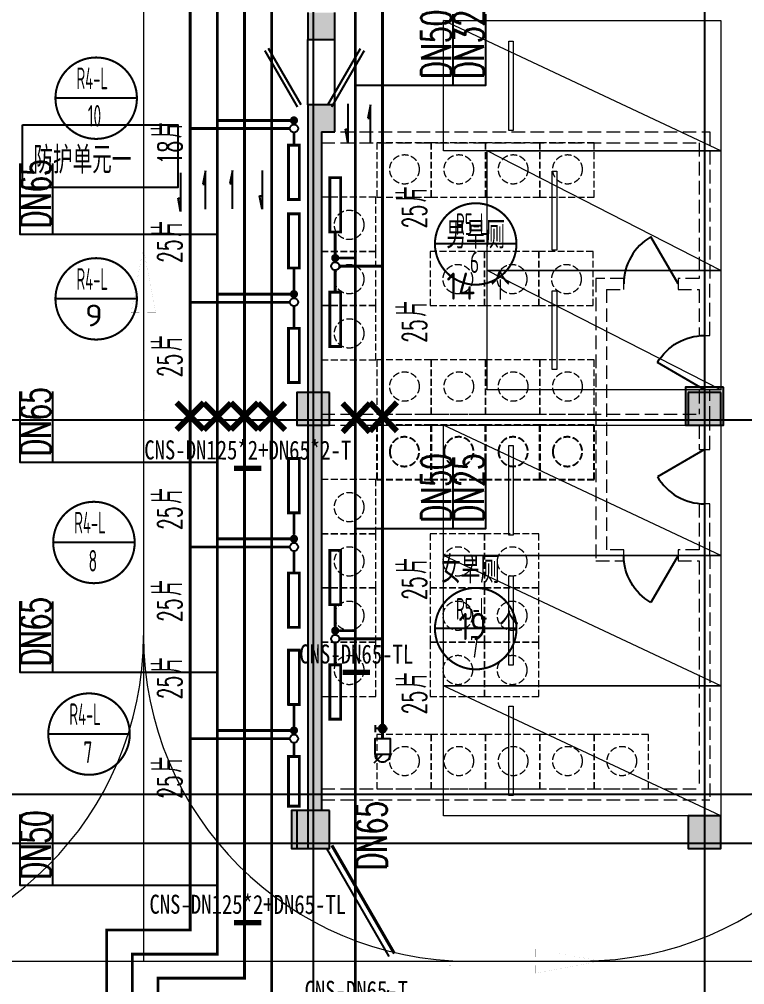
# Model space of a CAD drawing. Extents: x -888467 to -675969, y -675351 to -419232.
# Drawn here: x -792300 to -778950, y -635105 to -617322 of the extents above; entities that cross this region are included whole.
import ezdxf
from ezdxf.enums import TextEntityAlignment as Align

# ---------------------------------------------------------------- set-up
doc = ezdxf.new("R2010")
doc.units = 0
doc.header["$LTSCALE"] = 1000
doc.linetypes.add('DASH', pattern=[0.35, 0.25, -0.1])
doc.layers.get('0').update_dxf_attribs({"linetype": 'CONTINUOUS'})
for name, color, linetype in [('0-供暖管道管径标注', 4, 'CONTINUOUS'), ('1-风管标注', 4, 'CONTINUOUS'), ('2-房间名称', 7, 'CONTINUOUS'), ('3-建筑', 7, 'CONTINUOUS'), ('3-淡显', 8, 'CONTINUOUS'), ('DIM_IDEN', 3, 'CONTINUOUS'), ('DOTE', 252, 'CONTINUOUS'), ('J-战时', 6, 'CONTINUOUS'), ('PIPE-暖供水', 3, 'CONTINUOUS'), ('PIPE-暖回支管', 4, 'DASH'), ('PIPE-暖回水', 1, 'DASH'), ('TEXT-散热器', 7, 'CONTINUOUS'), ('TH-散热器', 4, 'CONTINUOUS'), ('VALVE-暖供水', 7, 'CONTINUOUS'), ('VPIPE-暖供水', 3, 'CONTINUOUS'), ('VPIPE-暖回水', 2, 'DASH'), ('VRV-配件', 1, 'CONTINUOUS'), ('抗震支吊架', 2, 'CONTINUOUS'), ('暖－管径标注', 2, 'CONTINUOUS'), ('结构柱子', 253, 'CONTINUOUS')]:
    doc.layers.add(name, color=color, linetype=linetype)
doc.layers.add('3-深度淡显', color=252, linetype='CONTINUOUS', lineweight=0)
doc.styles.add('_THVAC_DIM', font='simplex.shx', dxfattribs={"width": 0.8, "height": 3.5, "bigfont": 'gbcbig.shx'})
doc.styles.add('kzcad', font='', dxfattribs={"width": 0.8})
doc.styles.get("Standard").update_dxf_attribs({"font": 'GBENOR', "bigfont": 'GBCBIG'})
doc.styles.add('设备标注', font='simplex.shx', dxfattribs={"width": 0.7058823529411765, "bigfont": 'gbcbig.shx'})
doc.styles.get('kzcad').set_extended_font_data('SimSun')

# ---------------------------------------------------------------- blocks, each defined once
blk = doc.blocks.new('$VALVE$00000927')
h = blk.add_hatch(color=256)
edge = h.paths.add_edge_path()
edge.add_arc((0, 118.3568024529086), 48.35176755389257, 0, 360)
blk.add_lwpolyline([(91.99361626553218, 436.0630503451684, 0.9999999999999999), (-91.99361626553218, 436.0630503451684)], format="xyb")
for points in [[(0, 436.0630503451684), (106.7870583275799, 542.8501086726901)], [(92.00977652252186, 74.73444948944962), (92.00977652252186, 161.9791554163967)], [(48.35176755394787, 118.3568024529086), (92.00977652252186, 118.3568024529377)]]:
    blk.add_lwpolyline(points)
blk.add_lwpolyline([(-91.99361626547761, 436.0630503451684), (91.99361626559403, 436.0630503451684), (91.99361626559403, 241.8554641453957), (-91.99361626547761, 241.8554641453957)], close=True)
at = {"const_width": 40}
blk.add_lwpolyline([(0, 0), (0, 241.8554641453957)], dxfattribs=at)
blk.add_circle((0, 118.3568024529086), 48.35176755389257)
blk = doc.blocks.new('坡向')
at = {"layer": '1-风管标注'}
h = blk.add_hatch(color=256, dxfattribs=at)
h.dxf.hatch_style = 1
h.paths.add_polyline_path([(-283165.9492129674, -104624.4553798684), (-283165.9492129674, -104869.3922791616), (-283119.2745741517, -104869.3922791616)])
for p, q in [((-283165.9492129674, -105333.7510898603), (-283165.9492129674, -104624.4553798684)), ((-283165.9492129674, -104624.4553798684), (-283119.2745741517, -104869.3922791616)), ((-283119.2745741517, -104869.3922791616), (-283165.9492129674, -104869.3922791616))]:
    blk.add_line(p, q, dxfattribs=at)
blk = doc.blocks.new('$DorLib2D$00000228')
at = {"color": 0}
blk.add_line((0.4999999999999964, -7.105427357601002e-15), (4.973799150320701e-14, 0.8660254037843416), dxfattribs=at)
blk.add_arc((0.5000000000015206, -1.612932010175427e-12), 1.000000000002051, 120.0000000000284, 180, dxfattribs=at)
blk = doc.blocks.new('$DorLib2D$00000193')
at = {"color": 0}
blk.add_line((-0.4999999999943885, 0.09999999999833165), (0.3660254037900739, 0.5999999999983903), dxfattribs=at)
at = {"color": 0, "const_width": 0.03333333333333333}
blk.add_lwpolyline([(-0.53333333332764, 0.1577350269172744), (0.3326920704568348, 0.6577350269173916)], dxfattribs=at)
blk = doc.blocks.new('$DorLib2D$00000207')
at = {"color": 0}
for p, q in [((-0.5000000000014211, 0.03125000000030109), (-0.0669872981058921, 0.2812500000022036)), ((0.5000000000075513, 0.03125000000172751), (0.0669872981120232, 0.2812500000036309))]:
    blk.add_line(p, q, dxfattribs=at)
at = {"color": 0, "const_width": 0.0125}
for points in [[(-0.5125000000014195, 0.05290063509490839), (-0.07948729810591804, 0.3029006350968206)], [(0.5125000000075497, 0.0529006350963348), (0.07948729811205002, 0.3029006350982462)]]:
    blk.add_lwpolyline(points, dxfattribs=at)
blk = doc.blocks.new('ccce')
at = {"layer": 'J-战时', "color": 5, "linetype": 'DASH', "ltscale": 0.5}
blk.add_lwpolyline([(503445.453040516, 1033553.690701144), (504445.453040516, 1033553.690701144), (504445.453040516, 1032553.690701144), (503445.453040516, 1032553.690701144), (503445.453040516, 1033553.690701144)], dxfattribs=at)
blk.add_circle((503956.8884449191, 1033042.915052196), 270.9305013837293, dxfattribs=at)
blk = doc.blocks.new('A$C2B1B7B0A')
at = {"layer": '结构柱子'}
h = blk.add_hatch(color=253, dxfattribs=at)
h.dxf.hatch_style = 1
h.paths.add_polyline_path([(81499.99747396796, 25299.99808127992), (80899.99747396796, 25299.99808127992), (80899.99747396796, 24699.99808127992), (81499.99747396796, 24699.99808127992)])
h = blk.add_hatch(color=253, dxfattribs=at)
h.dxf.hatch_style = 1
h.paths.add_polyline_path([(88749.9974822849, 25400.00481676124), (88049.9974822849, 25400.00257160072), (88049.99747674027, 24699.99808127992), (88749.99747674027, 24700.00032644044)])
h = blk.add_hatch(color=253, dxfattribs=at)
h.dxf.hatch_style = 1
h.paths.add_polyline_path([(81499.99747396796, 17600.10269727977), (80799.99747951259, 17600.10269727977), (80799.99747951259, 16900.10269727977), (81499.99747396796, 16900.10269727977)])
h = blk.add_hatch(color=253, dxfattribs=at)
h.dxf.hatch_style = 1
h.paths.add_polyline_path([(88699.99747396796, 17500.10269727977), (88099.99747396796, 17500.10269727977), (88099.99747396796, 16900.10269727977), (88699.99747396796, 16900.10269727977)])
at = {"layer": '结构柱子', "color": 253}
for points in [[(81499.99747396796, 25299.99808127992), (80899.99747396796, 25299.99808127992), (80899.99747396796, 24699.99808127992), (81499.99747396796, 24699.99808127992)], [(88749.9974822849, 25400.00481676124), (88049.9974822849, 25400.00257160072), (88049.99747674027, 24699.99808127992), (88749.99747674027, 24700.00032644044)], [(81499.99747396796, 17600.10269727977), (80799.99747951259, 17600.10269727977), (80799.99747951259, 16900.10269727977), (81499.99747396796, 16900.10269727977)], [(88699.99747396796, 17500.10269727977), (88099.99747396796, 17500.10269727977), (88099.99747396796, 16900.10269727977), (88699.99747396796, 16900.10269727977)]]:
    blk.add_lwpolyline(points, close=True, dxfattribs=at)

msp = doc.modelspace()

# ---------------------------------------------------------------- hatches: boundary and pattern name
at = {"layer": '3-淡显'}
for points in [[(-786990.3899538713, -617196.5801615142), (-786990.3899538582, -617696.5771245041), (-786490.3899538959, -617696.5771245046), (-786490.3899538713, -617196.5801615145)], [(-786490.3899538731, -619396.5770444933), (-786490.3899538973, -618896.5771245044), (-786990.3899538594, -618896.5771245039), (-786990.3899538731, -619396.577044493)], [(-786740.3902323418, -619396.577044493), (-786990.3902323418, -619396.5770444924), (-786990.3902324415, -631896.4723875194), (-786740.3902324415, -631896.4723875204)], [(-786990.3879916845, -631896.4723875201), (-786990.3879916891, -632596.5804411848), (-786590.3879916812, -632596.580441185), (-786590.3879916845, -631896.4723875204)]]:
    msp.add_hatch(color=256, dxfattribs=at).paths.add_polyline_path(points)
h = msp.add_hatch(color=256, dxfattribs=at)
h.dxf.hatch_style = 1
h.paths.add_polyline_path([(-786590.3902333064, -624196.57700352), (-787190.3902333064, -624196.57700352), (-787190.3902333064, -624796.57700352), (-786590.3902333064, -624796.57700352)])
h = msp.add_hatch(color=256, dxfattribs=at)
h.dxf.hatch_style = 1
h.paths.add_polyline_path([(-779390.3902333064, -624196.57700352), (-779990.3902333064, -624196.57700352), (-779990.3902333064, -624796.57700352), (-779390.3902333064, -624796.57700352)])
h = msp.add_hatch(color=256, dxfattribs=at)
h.dxf.hatch_style = 1
h.paths.add_polyline_path([(-786590.3902333064, -631896.4723875201), (-787190.3902333064, -631896.4723875201), (-787190.3902333064, -632596.4723875201), (-786590.3902333064, -632596.4723875201)])
h = msp.add_hatch(color=256, dxfattribs=at)
h.dxf.hatch_style = 1
h.paths.add_polyline_path([(-779390.3902333064, -631996.4723875201), (-779990.3902333064, -631996.4723875201), (-779990.3902333064, -632596.4723875201), (-779390.3902333064, -632596.4723875201)])
at = {"layer": 'VPIPE-暖回水', "linetype": 'DASH'}
for points in [[(-787170.5067896086, -619183.514269687), (-787172.1457195536, -619199.1076464984), (-787176.9908802854, -619214.0195179177), (-787184.8305150305, -619227.5981636089), (-787195.3219941317, -619239.2501315979), (-787208.0067896086, -619248.4661749708), (-787222.3305150305, -619254.8435084091), (-787237.6671548635, -619258.1034118397), (-787253.3464243538, -619258.1034118397), (-787268.6830641867, -619254.8435084091), (-787283.0067896086, -619248.4661749708), (-787295.6915850856, -619239.2501315979), (-787306.1830641867, -619227.5981636089), (-787314.0226989319, -619214.0195179177), (-787318.8678596637, -619199.1076464984), (-787320.5067896086, -619183.514269687), (-787318.8678596637, -619167.9208928756), (-787314.0226989319, -619153.0090214564), (-787306.1830641867, -619139.4303757651), (-787295.6915850856, -619127.7784077763), (-787283.0067896086, -619118.5623644032), (-787268.6830641867, -619112.1850309649), (-787253.3464243538, -619108.9251275344), (-787237.6671548635, -619108.9251275344), (-787222.3305150305, -619112.1850309649), (-787208.0067896086, -619118.5623644032), (-787195.3219941317, -619127.7784077763), (-787184.8305150305, -619139.4303757651), (-787176.9908802854, -619153.0090214564), (-787172.1457195536, -619167.9208928756)], [(-786560.2731181239, -621718.175384308), (-786558.6341881789, -621733.7687611193), (-786553.7890274471, -621748.6806325386), (-786545.949392702, -621762.2592782299), (-786535.4579136008, -621773.9112462188), (-786522.7731181239, -621783.1272895918), (-786508.449392702, -621789.5046230301), (-786493.112752869, -621792.7645264607), (-786477.4334833787, -621792.7645264607), (-786462.0968435458, -621789.5046230301), (-786447.7731181239, -621783.1272895918), (-786435.0883226469, -621773.9112462188), (-786424.5968435458, -621762.2592782299), (-786416.7572088006, -621748.6806325386), (-786411.9120480688, -621733.7687611193), (-786410.2731181239, -621718.175384308), (-786411.9120480688, -621702.5820074966), (-786416.7572088006, -621687.6701360773), (-786424.5968435458, -621674.091490386), (-786435.0883226469, -621662.4395223972), (-786447.7731181239, -621653.2234790241), (-786462.0968435458, -621646.8461455859), (-786477.4334833787, -621643.5862421554), (-786493.112752869, -621643.5862421554), (-786508.449392702, -621646.8461455859), (-786522.7731181239, -621653.2234790241), (-786535.4579136008, -621662.4395223972), (-786545.949392702, -621674.091490386), (-786553.7890274471, -621687.6701360773), (-786558.6341881789, -621702.5820074966)], [(-787170.5067896086, -622382.5824765926), (-787172.1457195536, -622398.175853404), (-787176.9908802854, -622413.0877248233), (-787184.8305150305, -622426.6663705145), (-787195.3219941317, -622438.3183385035), (-787208.0067896086, -622447.5343818765), (-787222.3305150305, -622453.9117153147), (-787237.6671548635, -622457.1716187453), (-787253.3464243538, -622457.1716187453), (-787268.6830641867, -622453.9117153147), (-787283.0067896086, -622447.5343818765), (-787295.6915850856, -622438.3183385035), (-787306.1830641867, -622426.6663705145), (-787314.0226989319, -622413.0877248233), (-787318.8678596637, -622398.175853404), (-787320.5067896086, -622382.5824765926), (-787318.8678596637, -622366.9890997813), (-787314.0226989319, -622352.077228362), (-787306.1830641867, -622338.4985826707), (-787295.6915850856, -622326.8466146819), (-787283.0067896086, -622317.6305713088), (-787268.6830641867, -622311.2532378705), (-787253.3464243538, -622307.99333444), (-787237.6671548635, -622307.99333444), (-787222.3305150305, -622311.2532378705), (-787208.0067896086, -622317.6305713088), (-787195.3219941317, -622326.8466146819), (-787184.8305150305, -622338.4985826707), (-787176.9908802854, -622352.077228362), (-787172.1457195536, -622366.9890997813)], [(-787170.5067897213, -626891.1802311315), (-787172.1457196663, -626906.7736079429), (-787176.9908803981, -626921.6854793621), (-787184.8305151432, -626935.2641250534), (-787195.3219942444, -626946.9160930424), (-787208.0067897213, -626956.1321364153), (-787222.3305151432, -626962.5094698536), (-787237.6671549762, -626965.7693732842), (-787253.3464244665, -626965.7693732842), (-787268.6830642994, -626962.5094698536), (-787283.0067897213, -626956.1321364153), (-787295.6915851983, -626946.9160930424), (-787306.1830642994, -626935.2641250534), (-787314.0226990446, -626921.6854793621), (-787318.8678597764, -626906.7736079429), (-787320.5067897213, -626891.1802311315), (-787318.8678597764, -626875.5868543201), (-787314.0226990446, -626860.6749829008), (-787306.1830642994, -626847.0963372096), (-787295.6915851983, -626835.4443692208), (-787283.0067897213, -626826.2283258477), (-787268.6830642994, -626819.8509924094), (-787253.3464244665, -626816.5910889789), (-787237.6671549762, -626816.5910889789), (-787222.3305151432, -626819.8509924094), (-787208.0067897213, -626826.2283258477), (-787195.3219942444, -626835.4443692208), (-787184.8305151432, -626847.0963372096), (-787176.9908803981, -626860.6749829008), (-787172.1457196663, -626875.5868543201)], [(-786560.2731181239, -628583.0875049164), (-786558.6341881789, -628598.6808817277), (-786553.7890274471, -628613.592753147), (-786545.949392702, -628627.1713988383), (-786535.4579136008, -628638.8233668272), (-786522.7731181239, -628648.0394102002), (-786508.449392702, -628654.4167436385), (-786493.112752869, -628657.676647069), (-786477.4334833787, -628657.676647069), (-786462.0968435458, -628654.4167436385), (-786447.7731181239, -628648.0394102002), (-786435.0883226469, -628638.8233668272), (-786424.5968435458, -628627.1713988383), (-786416.7572088006, -628613.592753147), (-786411.9120480688, -628598.6808817277), (-786410.2731181239, -628583.0875049164), (-786411.9120480688, -628567.494128105), (-786416.7572088006, -628552.5822566857), (-786424.5968435458, -628539.0036109944), (-786435.0883226469, -628527.3516430056), (-786447.7731181239, -628518.1355996325), (-786462.0968435458, -628511.7582661943), (-786477.4334833787, -628508.4983627638), (-786493.112752869, -628508.4983627638), (-786508.449392702, -628511.7582661943), (-786522.7731181239, -628518.1355996325), (-786535.4579136008, -628527.3516430056), (-786545.949392702, -628539.0036109944), (-786553.7890274471, -628552.5822566857), (-786558.6341881789, -628567.494128105)], [(-787170.5067897213, -630421.3415655753), (-787172.1457196663, -630436.9349423867), (-787176.9908803981, -630451.846813806), (-787184.8305151432, -630465.4254594973), (-787195.3219942444, -630477.0774274862), (-787208.0067897213, -630486.2934708592), (-787222.3305151432, -630492.6708042974), (-787237.6671549762, -630495.930707728), (-787253.3464244665, -630495.930707728), (-787268.6830642994, -630492.6708042974), (-787283.0067897213, -630486.2934708592), (-787295.6915851983, -630477.0774274862), (-787306.1830642994, -630465.4254594973), (-787314.0226990446, -630451.846813806), (-787318.8678597764, -630436.9349423867), (-787320.5067897213, -630421.3415655753), (-787318.8678597764, -630405.748188764), (-787314.0226990446, -630390.8363173447), (-787306.1830642994, -630377.2576716534), (-787295.6915851983, -630365.6057036646), (-787283.0067897213, -630356.3896602915), (-787268.6830642994, -630350.0123268532), (-787253.3464244665, -630346.7524234228), (-787237.6671549762, -630346.7524234228), (-787222.3305151432, -630350.0123268532), (-787208.0067897213, -630356.3896602915), (-787195.3219942444, -630365.6057036646), (-787184.8305151432, -630377.2576716534), (-787176.9908803981, -630390.8363173447), (-787172.1457196663, -630405.748188764)]]:
    msp.add_hatch(color=256, dxfattribs=at).paths.add_polyline_path(points)

# ---------------------------------------------------------------- linework, layer by layer
at = {"layer": '0-供暖管道管径标注'}
for points in [[(-786137.6130498159, -618531.9619995441), (-783712.3992878803, -618531.9619995441), (-783712.3992878803, -617225.5706129587)], [(-784312.3992878803, -618531.9619995441), (-784312.3992878803, -617225.5706129587)], [(-788655.5953082901, -621284.5637230604), (-792283.8864067303, -621284.5637230604), (-792283.8864067303, -619978.1723364751)], [(-791683.8864067303, -621284.5637230604), (-791683.8864067303, -619978.1723364751)], [(-788655.5953082901, -625485.7900339245), (-792283.8864067303, -625485.7900339245), (-792283.8864067303, -624179.3986473392)], [(-791683.8864067303, -625485.7900339245), (-791683.8864067303, -624179.3986473392)], [(-786137.6130498159, -626704.2178899042), (-783712.3992878803, -626704.2178899042), (-783712.3992878803, -625397.8265033189)], [(-784312.3992878803, -626704.2178899042), (-784312.3992878803, -625397.8265033189)], [(-788655.5953082901, -629351.9572875786), (-792283.8864067303, -629351.9572875786), (-792283.8864067303, -628045.5659009933)], [(-791683.8864067303, -629351.9572875786), (-791683.8864067303, -628045.5659009933)], [(-788655.5953082901, -633278.6444254956), (-792283.8864067303, -633278.6444254956), (-792283.8864067303, -631972.2530389103)], [(-791683.8864067303, -633278.6444254956), (-791683.8864067303, -631972.2530389103)]]:
    msp.add_lwpolyline(points, dxfattribs=at)
at = {"layer": '2-房间名称'}
msp.add_lwpolyline([(-792239.0310937932, -619266.8864528942), (-789381.8458722695, -619266.8864528942), (-789381.8458722695, -620417.0465898663), (-792239.0310937932, -620417.0465898663)], close=True, dxfattribs=at)
at = {"layer": '3-建筑'}
for p, q in [((-786990.3899538713, -617196.5801615142), (-786990.3899538582, -617696.5771245041)), ((-786490.3899538959, -617696.5771245046), (-786490.3899538713, -617196.5801615145)), ((-786990.3899538582, -617696.5771245041), (-786490.3899538959, -617696.5771245046)), ((-786990.3899538727, -618896.5771244986), (-786990.3899538717, -617696.5771244986)), ((-786490.3899538727, -618896.577124499), (-786490.3899538717, -617696.577124499)), ((-786490.3899538973, -618896.5771245044), (-786990.3899538594, -618896.5771245039)), ((-786990.3899538594, -618896.5771245039), (-786990.3899538731, -619396.577044493)), ((-786490.3899538731, -619396.5770444933), (-786490.3899538973, -618896.5771245044)), ((-786990.3902323418, -619396.5770444924), (-786990.3902324415, -631896.4723875194)), ((-786740.3902323418, -619396.577044493), (-786740.3902324415, -631896.4723875204)), ((-786740.3902323418, -619396.577044493), (-786490.3899538731, -619396.5770444933)), ((-786990.3879916845, -631896.4723875201), (-786990.3879916891, -632596.5804411848)), ((-786590.3879916845, -631896.4723875204), (-786740.3902324415, -631896.4723875204)), ((-786590.3879916812, -632596.580441185), (-786590.3879916845, -631896.4723875204)), ((-786990.3879916891, -632596.5804411848), (-786590.3879916812, -632596.580441185))]:
    msp.add_line(p, q, dxfattribs=at)
at = {"layer": '3-淡显'}
for p, q in [((-786590.3902333064, -624196.57700352), (-787190.3902333064, -624196.57700352)), ((-787190.3902333064, -624196.57700352), (-787190.3902333064, -624796.57700352)), ((-786590.3902333064, -624796.57700352), (-786590.3902333064, -624196.57700352)), ((-779390.3902333064, -624196.57700352), (-779990.3902333064, -624196.57700352)), ((-779990.3902333064, -624196.57700352), (-779990.3902333064, -624796.57700352)), ((-779390.3902333064, -624796.57700352), (-779390.3902333064, -624196.57700352)), ((-787190.3902333064, -624796.57700352), (-786590.3902333064, -624796.57700352)), ((-779990.3902333064, -624796.57700352), (-779390.3902333064, -624796.57700352)), ((-786590.3902333064, -631896.4723875201), (-787190.3902333064, -631896.4723875201)), ((-787190.3902333064, -631896.4723875201), (-787190.3902333064, -632596.4723875201)), ((-786590.3902333064, -632596.4723875201), (-786590.3902333064, -631896.4723875201)), ((-779390.3902333064, -631996.4723875201), (-779990.3902333064, -631996.4723875201)), ((-779990.3902333064, -631996.4723875201), (-779990.3902333064, -632596.4723875201)), ((-779390.3902333064, -632596.4723875201), (-779390.3902333064, -631996.4723875201)), ((-787190.3902333064, -632596.4723875201), (-786590.3902333064, -632596.4723875201)), ((-779990.3902333064, -632596.4723875201), (-779390.3902333064, -632596.4723875201))]:
    msp.add_line(p, q, dxfattribs=at)
at = {"layer": '3-深度淡显'}
for p, q in [((-790015.3902229322, -613896.57870459), (-790015.3902229322, -634671.5778540273)), ((-779390.3902323344, -619746.5770035249), (-784490.3902323362, -617346.5770035258)), ((-779390.3902323344, -621946.5770035249), (-783690.3902323344, -619746.5770035249)), ((-779390.3902323344, -624146.5770035249), (-783690.3902323344, -621946.5770035249)), ((-779390.3902323497, -627196.5769819894), (-784490.3902323516, -624796.5769819904)), ((-779390.3902323497, -629596.5769819885), (-784490.3902323516, -627196.5769819894)), ((-779390.3902323497, -631996.5769819876), (-784490.3902323516, -629596.5769819885))]:
    msp.add_line(p, q, dxfattribs=at)
at = {"layer": '3-深度淡显', "linetype": 'DASH'}
for p, q in [((-786740.3899538829, -619396.577044493), (-779590.3902302843, -619396.5770437974)), ((-786740.3899538829, -619396.577044493), (-786740.3899538633, -619596.577044493)), ((-779590.3902302843, -619396.5770437974), (-779590.3902299372, -622196.5804415552)), ((-786740.3899538633, -619596.577044493), (-779790.3902302654, -619596.5770438318)), ((-779790.3902302654, -619596.5770438318), (-779790.3902299535, -622096.5804415259)), ((-781176.1811945669, -622096.5804416693), (-781690.390229939, -622096.580441711)), ((-781690.390229939, -622096.580441711), (-781690.3902292906, -627296.5804424051)), ((-781176.1811945476, -622296.5804417601), (-781176.1811945669, -622096.5804416693)), ((-779790.3902299535, -622096.5804415259), (-780176.1811945669, -622096.580441572)), ((-780176.1811945669, -622096.580441572), (-780176.1811945476, -622296.5804416628)), ((-779590.3902298394, -623146.5771083708), (-779590.3902299372, -622196.5804415552)), ((-781490.3902299283, -622296.5804417916), (-781176.1811945476, -622296.5804417601)), ((-781490.3902299283, -622296.5804417916), (-781490.3902293297, -627096.5804423874)), ((-780176.1811945476, -622296.5804416628), (-779790.3902299204, -622296.5804416263)), ((-779790.3902299204, -622296.5804416263), (-779790.3902298249, -623146.5771083958)), ((-779790.3902298249, -623146.5771083958), (-779590.3902298394, -623146.5771083708)), ((-779590.3902297146, -624146.5771083708), (-779790.3902297001, -624146.5771083955)), ((-779790.3902297001, -624146.5771083955), (-779790.3902296335, -624596.5804415573)), ((-779590.3902296256, -624696.5804415555), (-779590.3902297146, -624146.5771083708)), ((-786740.3899538876, -624596.5804422414), (-779790.3902296335, -624596.5804415573)), ((-786740.3899538876, -624596.5804422414), (-786740.389953868, -624796.5804422414)), ((-779590.3902295814, -625246.5840285367), (-779590.3902296256, -624696.5804415555)), ((-786740.389953868, -624796.5804422414), (-779790.3902296044, -624796.580441572)), ((-779790.3902296044, -624796.580441572), (-779790.3902295425, -625246.5840285616)), ((-779790.3902295425, -625246.5840285616), (-779590.3902295814, -625246.5840285367)), ((-779590.3902294568, -626246.5840285367), (-779790.390229418, -626246.5840285618)), ((-779790.390229418, -626246.5840285618), (-779790.3902293176, -627096.5804425527)), ((-779590.3902293136, -627196.5804425802), (-779590.3902294568, -626246.5840285367)), ((-781176.1811943669, -627096.5804424302), (-781490.3902293297, -627096.5804423874)), ((-781176.1811943862, -627296.5804424358), (-781176.1811943669, -627096.5804424302)), ((-779790.3902293176, -627096.5804425527), (-780176.1811945192, -627096.5804425275)), ((-780176.1811945192, -627096.5804425275), (-780176.1811945387, -627296.5804425331)), ((-779590.3902293136, -627196.5804425802), (-779590.3902287658, -631696.5804415529)), ((-781690.3902292906, -627296.5804424051), (-781176.1811943862, -627296.5804424358)), ((-780176.1811945387, -627296.5804425331), (-779790.3902293057, -627296.5804425899)), ((-779790.3902293057, -627296.5804425899), (-779790.3902287818, -631496.580441566)), ((-786740.3899538941, -631496.5804422414), (-779790.3902287818, -631496.580441566)), ((-786740.3899538941, -631496.5804422414), (-786740.3899538745, -631696.5804422414)), ((-786740.3899538745, -631696.5804422414), (-779590.3902287658, -631696.5804415529))]:
    msp.add_line(p, q, dxfattribs=at)
at = {"layer": '3-深度淡显'}
msp.add_lwpolyline([(-822185.9833321183, -608126.473422756), (-822189.3558992685, -628670.5928810586, 0.4142616451745926), (-816189.3559801162, -634671.5778540273), (-746232.0753384084, -634669.1114873586)], format="xyb", dxfattribs=at)
for points in [[(-784490.3902323362, -619746.5770035249), (-784490.3902323362, -617346.5770035258), (-779390.3902323344, -617346.5770035258), (-779390.3902323344, -619746.5770035249)], [(-783290.3902323362, -619371.9516249744), (-783290.3902323362, -617721.2023820763), (-783210.0495807142, -617721.2023820763), (-783210.0495807142, -619371.9516249744)], [(-783690.3902323344, -621946.5770035249), (-783690.3902323344, -619746.5770035249), (-779390.3902323344, -619746.5770035249), (-779390.3902323344, -621946.5770035249)], [(-782490.3902323344, -621571.9516249744), (-782490.3902323344, -620121.2023820754), (-782410.0495807123, -620121.2023820754), (-782410.0495807123, -621571.9516249744)], [(-783690.3902323344, -624146.5770035249), (-783690.3902323344, -621946.5770035249), (-779390.3902323344, -621946.5770035249), (-779390.3902323344, -624146.5770035249)], [(-782490.3902323344, -623771.9516249744), (-782490.3902323344, -622321.2023820754), (-782410.0495807123, -622321.2023820754), (-782410.0495807123, -623771.9516249744)], [(-784490.3902323516, -627196.5769819894), (-784490.3902323516, -624796.5769819904), (-779390.3902323497, -624796.5769819904), (-779390.3902323497, -627196.5769819894)], [(-783290.3902323516, -626821.9516034389), (-783290.3902323516, -625171.2023605409), (-783210.0495807296, -625171.2023605409), (-783210.0495807296, -626821.9516034389)], [(-784490.3902323516, -629596.5769819885), (-784490.3902323516, -627196.5769819894), (-779390.3902323497, -627196.5769819894), (-779390.3902323497, -629596.5769819885)], [(-783290.3902323516, -629221.951603438), (-783290.3902323516, -627571.2023605399), (-783210.0495807296, -627571.2023605399), (-783210.0495807296, -629221.951603438)], [(-784490.3902323516, -631996.5769819876), (-784490.3902323516, -629596.5769819885), (-779390.3902323497, -629596.5769819885), (-779390.3902323497, -631996.5769819876)], [(-783290.3902323516, -631621.9516034371), (-783290.3902323516, -629971.202360539), (-783210.0495807296, -629971.202360539), (-783210.0495807296, -631621.9516034371)]]:
    msp.add_lwpolyline(points, close=True, dxfattribs=at)
at = {"layer": '3-深度淡显', "linetype": 'DASH', "ltscale": 0.5}
for points in [[(-785722.7696394534, -620596.5770443941), (-784722.7696394534, -620596.5770443941), (-784722.7696394534, -619596.5770443941), (-785722.7696394534, -619596.5770443941), (-785722.7696394534, -620596.5770443941)], [(-784722.7696394534, -620596.5770443941), (-783722.7696394534, -620596.5770443941), (-783722.7696394534, -619596.5770443941), (-784722.7696394534, -619596.5770443941), (-784722.7696394534, -620596.5770443941)], [(-783722.7696394534, -620596.5770443941), (-782722.7696394534, -620596.5770443941), (-782722.7696394534, -619596.5770443941), (-783722.7696394534, -619596.5770443941), (-783722.7696394534, -620596.5770443941)], [(-782722.7696394534, -620596.5770443941), (-781722.7696394534, -620596.5770443941), (-781722.7696394534, -619596.5770443941), (-782722.7696394534, -619596.5770443941), (-782722.7696394534, -620596.5770443941)], [(-786740.3907935643, -620596.5770443936), (-786740.3907935643, -621596.5770443936), (-785740.3907935643, -621596.5770443936), (-785740.3907935643, -620596.5770443936), (-786740.3907935643, -620596.5770443936)], [(-786740.3907935643, -621596.5770443936), (-786740.3907935643, -622596.5770443936), (-785740.3907935643, -622596.5770443936), (-785740.3907935643, -621596.5770443936), (-786740.3907935643, -621596.5770443936)], [(-784740.3907935643, -621596.5770443936), (-784740.3907935643, -622596.5770443936), (-783740.3907935643, -622596.5770443936), (-783740.3907935643, -621596.5770443936), (-784740.3907935643, -621596.5770443936)], [(-783740.3907935643, -621596.5770443936), (-783740.3907935643, -622596.5770443936), (-782740.3907935643, -622596.5770443936), (-782740.3907935643, -621596.5770443936), (-783740.3907935643, -621596.5770443936)], [(-782740.3907935643, -621596.5770443936), (-782740.3907935643, -622596.5770443936), (-781740.3907935643, -622596.5770443936), (-781740.3907935643, -621596.5770443936), (-782740.3907935643, -621596.5770443936)], [(-786740.3907935643, -622596.5770443936), (-786740.3907935643, -623596.5770443936), (-785740.3907935643, -623596.5770443936), (-785740.3907935643, -622596.5770443936), (-786740.3907935643, -622596.5770443936)], [(-785722.7696388997, -624596.580442142), (-784722.7696388997, -624596.580442142), (-784722.7696388997, -623596.580442142), (-785722.7696388997, -623596.580442142), (-785722.7696388997, -624596.580442142)], [(-784722.7696388997, -624596.580442142), (-783722.7696388997, -624596.580442142), (-783722.7696388997, -623596.580442142), (-784722.7696388997, -623596.580442142), (-784722.7696388997, -624596.580442142)], [(-783722.7696388997, -624596.580442142), (-782722.7696388997, -624596.580442142), (-782722.7696388997, -623596.580442142), (-783722.7696388997, -623596.580442142), (-783722.7696388997, -624596.580442142)], [(-782722.7696388997, -624596.580442142), (-781722.7696388997, -624596.580442142), (-781722.7696388997, -623596.580442142), (-782722.7696388997, -623596.580442142), (-782722.7696388997, -624596.580442142)], [(-786740.3907935643, -625796.580442142), (-786740.3907935643, -626796.580442142), (-785740.3907935643, -626796.580442142), (-785740.3907935643, -625796.580442142), (-786740.3907935643, -625796.580442142)], [(-786740.3907935643, -626796.580442142), (-786740.3907935643, -627796.580442142), (-785740.3907935643, -627796.580442142), (-785740.3907935643, -626796.580442142), (-786740.3907935643, -626796.580442142)], [(-784740.3907935643, -626796.580442142), (-784740.3907935643, -627796.580442142), (-783740.3907935643, -627796.580442142), (-783740.3907935643, -626796.580442142), (-784740.3907935643, -626796.580442142)], [(-783740.3907935643, -626796.580442142), (-783740.3907935643, -627796.580442142), (-782740.3907935643, -627796.580442142), (-782740.3907935643, -626796.580442142), (-783740.3907935643, -626796.580442142)], [(-786740.3907935643, -627796.580442142), (-786740.3907935643, -628796.580442142), (-785740.3907935643, -628796.580442142), (-785740.3907935643, -627796.580442142), (-786740.3907935643, -627796.580442142)], [(-784740.3907935643, -627796.580442142), (-784740.3907935643, -628796.580442142), (-783740.3907935643, -628796.580442142), (-783740.3907935643, -627796.580442142), (-784740.3907935643, -627796.580442142)], [(-783740.3907935643, -627796.580442142), (-783740.3907935643, -628796.580442142), (-782740.3907935643, -628796.580442142), (-782740.3907935643, -627796.580442142), (-783740.3907935643, -627796.580442142)], [(-786740.3907935643, -628796.580442142), (-786740.3907935643, -629796.580442142), (-785740.3907935643, -629796.580442142), (-785740.3907935643, -628796.580442142), (-786740.3907935643, -628796.580442142)], [(-784740.3907935643, -628796.580442142), (-784740.3907935643, -629796.580442142), (-783740.3907935643, -629796.580442142), (-783740.3907935643, -628796.580442142), (-784740.3907935643, -628796.580442142)], [(-783740.3907935643, -628796.580442142), (-783740.3907935643, -629796.580442142), (-782740.3907935643, -629796.580442142), (-782740.3907935643, -628796.580442142), (-783740.3907935643, -628796.580442142)], [(-785722.7696383926, -631496.580442142), (-784722.7696383926, -631496.580442142), (-784722.7696383926, -630496.580442142), (-785722.7696383926, -630496.580442142), (-785722.7696383926, -631496.580442142)], [(-784722.7696383926, -631496.580442142), (-783722.7696383926, -631496.580442142), (-783722.7696383926, -630496.580442142), (-784722.7696383926, -630496.580442142), (-784722.7696383926, -631496.580442142)], [(-783722.7696383926, -631496.580442142), (-782722.7696383926, -631496.580442142), (-782722.7696383926, -630496.580442142), (-783722.7696383926, -630496.580442142), (-783722.7696383926, -631496.580442142)], [(-782722.7696383926, -631496.580442142), (-781722.7696383926, -631496.580442142), (-781722.7696383926, -630496.580442142), (-782722.7696383926, -630496.580442142), (-782722.7696383926, -631496.580442142)], [(-781722.7696383926, -631496.580442142), (-780722.7696383926, -631496.580442142), (-780722.7696383926, -630496.580442142), (-781722.7696383926, -630496.580442142), (-781722.7696383926, -631496.580442142)]]:
    msp.add_lwpolyline(points, dxfattribs=at)
at = {"layer": '3-深度淡显', "const_width": 0.75}
for points in [[(-789942.5941201649, -624528.4000358558), (-790092.5941201649, -624528.4000358568), (-790092.5941201746, -622728.4000358547), (-790242.5941201774, -622728.4000358547), (-790017.5941201765, -621528.4000358316), (-789792.5941201835, -622728.4000358533), (-789942.5941201835, -622728.4000358547), (-789942.5941201835, -624528.4000358558)], [(-784593.8819950507, -634596.5778540156), (-784593.8819950516, -634746.5778540156), (-782793.8819950493, -634746.5778540254), (-782793.8819950493, -634896.5778540277), (-781593.8819950265, -634671.5778540273), (-782793.8819950479, -634446.5778540343), (-782793.8819950493, -634596.5778540343), (-784593.8819950507, -634596.5778540343)]]:
    msp.add_lwpolyline(points, dxfattribs=at)
at = {"layer": '3-深度淡显', "linetype": 'DASH', "ltscale": 0.5}
for centre in [(-785211.3342350502, -620085.8013954463), (-784211.3342350502, -620085.8013954463), (-783211.3342350502, -620085.8013954463), (-782211.3342350502, -620085.8013954463), (-786229.6151446165, -621108.0124487968), (-786229.6151446165, -622108.0124487968), (-784229.6151446165, -622108.0124487968), (-783229.6151446165, -622108.0124487968), (-782229.6151446165, -622108.0124487968), (-786229.6151446165, -623108.0124487968), (-785211.3342344966, -624085.8047931942), (-784211.3342344966, -624085.8047931942), (-783211.3342344966, -624085.8047931942), (-782211.3342344966, -624085.8047931942), (-786229.6151446165, -626308.0158465451), (-786229.6151446165, -627308.0158465451), (-784229.6151446165, -627308.0158465451), (-783229.6151446165, -627308.0158465451), (-786229.6151446165, -628308.0158465451), (-784229.6151446165, -628308.0158465451), (-783229.6151446165, -628308.0158465451), (-786229.6151446165, -629308.0158465451), (-784229.6151446165, -629308.0158465451), (-783229.6151446165, -629308.0158465451), (-785211.3342339895, -630985.8047931942), (-784211.3342339895, -630985.8047931942), (-783211.3342339895, -630985.8047931942), (-782211.3342339895, -630985.8047931942), (-781211.3342339895, -630985.8047931942)]:
    msp.add_circle(centre, 270.9305013837293, dxfattribs=at)
at = {"layer": '3-深度淡显'}
for centre, start, end in [((-796015.3902229322, -628671.5778540273), 270, 0), ((-784015.3902229322, -628671.5778540273), 180, 270), ((-781941.831543705, -628669.1114873586), 270, 0)]:
    msp.add_arc(centre, 6000, start, end, dxfattribs=at)
at = {"layer": 'DIM_IDEN', "color": 7}
for p, q in [((-790135.1792785865, -618774.6620713507), (-791635.1792785865, -618774.6620713507)), ((-783150.3097315709, -621459.9903479229), (-784650.3097315709, -621459.9903479229)), ((-790135.1792785865, -622471.2057668811), (-791635.1792785865, -622471.2057668811)), ((-790176.5573031567, -626959.1692407632), (-791676.5573031567, -626959.1692407632)), ((-783150.0439842038, -628546.0611740715), (-784650.0439842038, -628546.0611740715)), ((-790266.603035125, -630488.4945083975), (-791766.603035125, -630488.4945083975))]:
    msp.add_line(p, q, dxfattribs=at)
at = {"layer": 'DIM_IDEN', "color": 7, "const_width": 37.5}
for points in [[(-790135.1792785865, -618774.6620713507, 1), (-791635.1792785865, -618774.6620713507, 1)], [(-783150.3097315709, -621459.9903479229, 1), (-784650.3097315709, -621459.9903479229, 1)], [(-790135.1792785865, -622471.2057668811, 1), (-791635.1792785865, -622471.2057668811, 1)], [(-790176.5573031567, -626959.1692407632, 1), (-791676.5573031567, -626959.1692407632, 1)], [(-783150.0439842038, -628546.0611740715, 1), (-784650.0439842038, -628546.0611740715, 1)], [(-790266.603035125, -630488.4945083975, 1), (-791766.603035125, -630488.4945083975, 1)]]:
    msp.add_lwpolyline(points, format="xyb", close=True, dxfattribs=at)
at = {"layer": 'DOTE', "color": 251}
for p, q in [((-786890.3902329472, -598065.9162717017), (-786890.3902272331, -646590.9958250974)), ((-779690.3902329472, -598065.9162709368), (-779690.3902272331, -646590.9958243326)), ((-872297.4522964549, -624696.5804419823), (-724690.3902247539, -624696.5804421171)), ((-872297.4522964612, -631596.5804419823), (-724690.3902247604, -631596.5804421171)), ((-872297.4522964549, -632496.5804419823), (-724690.3902247539, -632496.5804421171))]:
    msp.add_line(p, q, dxfattribs=at)
at = {"layer": 'PIPE-暖供水', "linetype": 'Continuous', "const_width": 52.5}
for points in [[(-789747.0607913034, -636728.3848641749), (-789746.4401138857, -634985.6990420839), (-788155.5953082901, -634985.6990420839), (-788155.5953082901, -608199.2277598076), (-787635.0853332465, -608199.2277598076)], [(-823405.2694135623, -637299.8632433417), (-790220.7269501339, -637299.8632433417), (-790219.7446821865, -634541.9339605625), (-788655.5953082901, -634541.9339605625), (-788655.5953082901, -611498.637283762), (-804760.7411722343, -611498.637283762), (-804760.7411722343, -611498.637283762), (-820795.9486634589, -611498.637283762)], [(-786115.3902323346, -636093.7210287327), (-786115.3902323346, -611504.2784700079)], [(-788655.5953082901, -619184.0014688027), (-787320.5067898587, -619184.0014688027)], [(-786115.3902323346, -621718.8465910911), (-786410.2731178738, -621718.8465910911)], [(-788655.5953082901, -622383.4416855191), (-787320.5067898587, -622383.4416855191)], [(-788655.5953082901, -626891.6936641429), (-787320.5067899714, -626891.6936641429)], [(-787655.5953082901, -630421.7773833149), (-787655.5953082901, -626891.6936641443)], [(-786115.3902323346, -628583.8465910911), (-786410.2731178738, -628583.8465910911)], [(-788655.5953082901, -630421.7773833135), (-787320.5067899714, -630421.7773833135)]]:
    msp.add_lwpolyline(points, dxfattribs=at)
at = {"layer": 'PIPE-暖回支管', "linetype": 'DASH', "const_width": 52.5}
for points in [[(-787245.5067895979, -619409.405175044), (-787245.506789535, -619640.6544377366)], [(-786485.2731178738, -621643.846591091), (-786485.2731179362, -621239.2502611503)], [(-787245.5067898587, -622308.441685519), (-787245.5067897963, -621903.8453555782)], [(-786485.2731181346, -621944.2502973324), (-786485.2731181975, -622348.8466272731)], [(-787245.5067895979, -622608.8453917603), (-787245.506789535, -623013.4417217011)], [(-787245.5067899714, -626816.6936641427), (-787245.5067899087, -626412.097334202)], [(-787245.5067897104, -627117.0973703841), (-787245.5067896477, -627521.6937003249)], [(-786485.2731178738, -628508.846591091), (-786485.2731179362, -628104.2502611503)], [(-786485.2731181346, -628809.2502973324), (-786485.2731181975, -629213.8466272731)], [(-787245.5067899714, -630346.7773833134), (-787245.5067899087, -629942.1810533727)], [(-787245.5067897104, -630647.1810895548), (-787245.5067896477, -630900.189117808)]]:
    msp.add_lwpolyline(points, dxfattribs=at)
at = {"layer": 'PIPE-暖回水', "linetype": 'DASH', "const_width": 52.5}
for points in [[(-787655.5953082901, -626891.6936641443), (-787655.5953082901, -608532.2210287327), (-787417.6478149447, -608532.2210287327)], [(-789155.5953082901, -619334.4051750441), (-787320.5067896086, -619334.4051750441)], [(-785615.3902323346, -621869.2502973325), (-786410.2731181239, -621869.2502973325)], [(-789155.5953082901, -622533.8453917605), (-787320.5067896086, -622533.8453917605)], [(-789155.5953082901, -627042.0973703843), (-787320.5067897213, -627042.0973703843)], [(-785615.3902323346, -628734.2502973325), (-786410.2731181239, -628734.2502973325)], [(-787655.5953082901, -630421.7773833149), (-787655.5953082901, -635429.6326964219), (-789273.1355455848, -635429.6326964219), (-789273.3834453992, -636745.5121099114)], [(-789155.5953082901, -630572.1810895549), (-787320.5067897213, -630572.1810895549)]]:
    msp.add_lwpolyline(points, dxfattribs=at)
for points in [[(-823485.7786682873, -627718.9974141652), (-823485.7786682873, -612118.2514009147, -0.1709375781283362), (-823405.7786682873, -611998.637283762), (-804260.7411722343, -611998.637283762), (-804260.7411722343, -611998.637283762), (-789155.5953082901, -611998.637283762), (-789155.5953082901, -634098.3374518574), (-790693.4686331202, -634098.3374518574), (-790693.4686331202, -636799.8632433417), (-824767.3791141472, -636799.8632433417)], [(-785615.3902323346, -630209.2210287327), (-785615.3902323346, -612084.2519544155, -0.4140459582430471), (-785535.4360139482, -612004.2519675152), (-773670.9359927558, -611997.5383793537, -0.41438118636919), (-773590.8902111421, -612077.538366254), (-773590.8902111725, -635929.2191610002)]]:
    msp.add_lwpolyline(points, format="xyb", dxfattribs=at)
at = {"layer": 'TH-散热器', "const_width": 52.5}
for points in [[(-787345.506789535, -619640.6544377522), (-787345.5067893805, -620640.6544377522), (-787145.5067893805, -620640.6544377212), (-787145.506789535, -619640.6544377212)], [(-786585.2731179367, -621239.2502611659), (-786585.2731180915, -620239.2502611659), (-786385.2731180915, -620239.2502611349), (-786385.2731179367, -621239.2502611349)], [(-787145.5067897958, -621903.8453555938), (-787145.506789641, -620903.8453555938), (-787345.506789641, -620903.8453555629), (-787345.5067897958, -621903.8453555629)], [(-786385.2731181975, -622348.8466272887), (-786385.273118352, -623348.8466272887), (-786585.273118352, -623348.8466272578), (-786585.2731181975, -622348.8466272578)], [(-787345.506789535, -623013.4417217164), (-787345.5067893805, -624013.4417217164), (-787145.5067893805, -624013.4417216855), (-787145.506789535, -623013.4417216855)], [(-787145.5067899087, -626412.0973342175), (-787145.5067897539, -625412.0973342175), (-787345.5067897539, -625412.0973341865), (-787345.5067899087, -626412.0973341865)], [(-786585.2731179367, -628104.2502611659), (-786585.2731180915, -627104.2502611659), (-786385.2731180915, -627104.2502611349), (-786385.2731179367, -628104.2502611349)], [(-787345.5067896477, -627521.6937003401), (-787345.5067894929, -628521.6937003401), (-787145.5067894929, -628521.6937003091), (-787145.5067896477, -627521.6937003091)], [(-787145.5067899087, -629942.1810533882), (-787145.5067897539, -628942.1810533882), (-787345.5067897539, -628942.1810533572), (-787345.5067899087, -629942.1810533572)], [(-786385.2731181975, -629213.8466272887), (-786385.273118352, -630213.8466272887), (-786585.273118352, -630213.8466272578), (-786585.2731181975, -629213.8466272578)], [(-787345.5067896477, -630900.1891178233), (-787345.5067894929, -631814.4231748611), (-787145.5067894929, -631814.4231748302), (-787145.5067896477, -630900.1891177923)]]:
    msp.add_lwpolyline(points, close=True, dxfattribs=at)
at = {"layer": 'VPIPE-暖供水', "linetype": 'Continuous'}
for centre in [(-787245.5067898587, -619333.9179759284), (-786485.2731178738, -621868.5790905494), (-787245.5067898587, -622532.986182834), (-787245.5067899714, -627041.5839373729), (-786485.2731178738, -628733.4912111578), (-787245.5067899714, -630571.7452718167)]:
    msp.add_circle(centre, 75, dxfattribs=at)
at = {"layer": '抗震支吊架', "color": 2, "const_width": 100}
for points in [[(-788345.7655771128, -625591.2785734581), (-787845.7655771128, -625591.2785734581)], [(-786348.6599023822, -629349.0102795579), (-785848.6599023822, -629349.0102795579)], [(-788345.7655771128, -633960.513115168), (-787845.7655771128, -633960.513115168)]]:
    msp.add_lwpolyline(points, dxfattribs=at)
at = {"layer": '暖－管径标注', "const_width": 105.80625}
for points in [[(-788906.2075854428, -624382.8333059067), (-789404.9830312222, -624881.6087515588)], [(-789404.9830311798, -624382.8333059067), (-788906.2075854003, -624881.6087515588)], [(-788406.2075854428, -624388.1799520056), (-788904.9830312222, -624886.9553976577)], [(-788904.9830311798, -624388.1799520056), (-788406.2075854003, -624886.9553976577)], [(-787906.2075854428, -624382.8333059067), (-788404.9830312222, -624881.6087515588)], [(-788404.9830311798, -624382.8333059067), (-787906.2075854003, -624881.6087515588)], [(-787406.2075854428, -624388.1799520056), (-787904.9830312222, -624886.9553976577)], [(-787904.9830311798, -624388.1799520056), (-787406.2075854003, -624886.9553976577)], [(-785850.3067098641, -624394.8333059067), (-786349.0821556435, -624927.1087515588)], [(-786349.082155601, -624394.8333059067), (-785850.3067098216, -624927.1087515588)], [(-785350.3067098641, -624377.3333059067), (-785849.0821556435, -624909.6087515588)], [(-785849.082155601, -624377.3333059067), (-785350.3067098216, -624909.6087515588)]]:
    msp.add_lwpolyline(points, dxfattribs=at)

# ---------------------------------------------------------------- block references
msp.add_blockref('A$C2B1B7B0A', (-868090.3877072744, -649496.5750847999))
at = {"layer": '3-建筑'}
for name, p, xscale, yscale, zscale, rotation in [('$DorLib2D$00000193', (-786991.9466686896, -618296.5804419862), 1200, 1200, 1200, 89.9999999999515), ('$DorLib2D$00000193', (-786740.3899538722, -618296.5771244988), 1200, -1200, 1200, 89.9999999999515), ('$DorLib2D$00000228', (-779690.3902297565, -623646.5771084153), 1000, -1000, 1000, 270.000000007145), ('$DorLib2D$00000228', (-779690.3902294945, -625746.5840285516), -1000, -1000, -1000, 270.000000007145), ('$DorLib2D$00000207', (-786790.3879916873, -634896.5804412065), 4600, -4600, 4600, 89.99999999995198)]:
    msp.add_blockref(name, p, dxfattribs=dict(at, xscale=xscale, yscale=yscale, zscale=zscale, rotation=rotation))
at = {"layer": '3-建筑', "xscale": 1000, "zscale": 1000}
for p, yscale in [((-780676.1811944926, -622196.5804416514), 1000), ((-780676.1811944926, -627196.5804424842), -1000)]:
    msp.add_blockref('$DorLib2D$00000228', p, dxfattribs=dict(at, yscale=yscale))
at = {"layer": '3-深度淡显', "xscale": -1, "rotation": 180}
for p in [(-1289168.222679463, 407757.110259002), (-1288168.222679463, 407757.110259002), (-1287168.222679463, 407757.110259002), (-1286168.222679463, 407757.110259002)]:
    msp.add_blockref('ccce', p, dxfattribs=at)
at = {"layer": 'VALVE-暖供水', "xscale": 1.5, "yscale": 1.5, "zscale": 1.5, "rotation": 180.0000000000002}
msp.add_blockref('$VALVE$00000927', (-785615.3902323346, -630209.2210287327), dxfattribs=at)
at = {"layer": 'VRV-配件', "rotation": 180}
for p in [(-1069417.022798944, -724214.75008166), (-1072497.381797309, -725486.285659591), (-1070997.381797309, -725442.0517470168)]:
    msp.add_blockref('坡向', p, dxfattribs=at)
at = {"layer": 'VRV-配件', "xscale": -1, "rotation": 359.9999999999999}
for p in [(-1069001.87696783, -514272.1000603229), (-1072042.082043786, -515486.7224602859), (-1071542.082043786, -515479.3672255311)]:
    msp.add_blockref('坡向', p, dxfattribs=at)

# ---------------------------------------------------------------- texts
at = {"layer": '0-供暖管道管径标注', "color": 251, "style": '设备标注', "width": 0.65}
for s, p in [('DN50', (-784351.011302489, -618417.7778296453)), ('DN32', (-783751.011302489, -618417.7778296453)), ('DN50', (-784351.011302489, -626590.0337200054)), ('DN25', (-783751.011302489, -626590.0337200054)), ('DN50', (-791722.498421339, -633164.4602555969))]:
    msp.add_text(s, height=550, rotation=90, dxfattribs=at).set_placement(p)
at = {"layer": '0-供暖管道管径标注', "style": '设备标注', "width": 0.65}
for p in [(-791722.498421339, -621170.3795531617), (-791722.498421339, -625371.6058640258), (-791722.498421339, -629237.7731176799), (-785536.1685404406, -632995.5037697518)]:
    msp.add_text('DN65', height=550, rotation=90, dxfattribs=at).set_placement(p)
at = {"layer": '2-房间名称'}
for s, p in [('防护单元一', (-792038.8733517257, -620163.271187458)), ('男旱厕', (-784439.9435592457, -621544.5463514945)), ('14', (-784439.9435592457, -622487.5063642573)), ('个', (-783627.4435592457, -622487.5063642573)), ('女旱厕', (-784538.264245884, -627711.5948099212)), ('19', (-784219.8137933793, -628756.6846761589)), ('个', (-783467.6298368203, -628756.6846761589))]:
    msp.add_text(s, height=500, dxfattribs=at).set_placement(p)
at = {"layer": 'DIM_IDEN', "color": 7}
for s, width, p, p2 in [('R4-L', 0.6118465231464392, (-791248.4631517048, -618608.7736391239), (-790667.2089547156, -618608.7736391239)), ('10', 0.7024875014312143, (-791038.9636569757, -619298.9643503325), (-790792.9086515531, -619298.9643503325)), ('R5-L', 0.6340954876244916, (-784263.5936046891, -621294.101915696), (-783682.3394077, -621294.101915696)), ('6', 0.8487169931522459, (-784006.3297431007, -621995.5228502754), (-783836.6977246531, -621995.5228502754)), ('R4-L', 0.6118465231464392, (-791248.4631517048, -622305.3173346543), (-790667.2089547156, -622305.3173346543)), ('9', 1.601911961127404, (-791092.624701289, -622977.3195298143), (-790760.7120249651, -622977.3195298143)), ('R4-L', 0.6118465231464392, (-791289.8411762749, -626793.2808085363), (-790708.5869792858, -626793.2808085363)), ('8', 0.8624789256424729, (-791025.3830133865, -627496.0157289262), (-790867.2618770187, -627496.0157289262)), ('R5-L', 0.6340954876244916, (-784263.3278573221, -628380.1727418447), (-783682.073660333, -628380.1727418447)), ('7', 0.9252655551688407, (-784006.0639957336, -629081.593676424), (-783836.431977286, -629081.593676424)), ('R4-L', 0.6118465231464392, (-791379.8869082432, -630322.6060761707), (-790798.6327112541, -630322.6060761707)), ('7', 0.9252655551688407, (-791122.6230466547, -631024.02701075), (-790952.9910282071, -631024.02701075))]:
    msp.add_text(s, height=400, dxfattribs=dict(at, width=width)).set_placement(p, p2, align=Align.FIT)
at = {"layer": 'TEXT-散热器', "style": '_THVAC_DIM'}
for s, height, width, p in [('片', 525, 0.8, (-789306.4376709331, -619512.453595673, -900)), ('18', 446.25, 0.5647058823529412, (-789306.4376709331, -619992.453595673, -900)), ('片', 525, 0.8, (-784803.4148969555, -620692.4537476549, 1700)), ('25', 446.25, 0.5647058823529412, (-784803.4148969555, -621172.4537476549, 1700)), ('片', 525, 0.8, (-789306.4376711939, -621327.240044636, 1700)), ('25', 446.25, 0.5647058823529412, (-789306.4376711939, -621807.240044636, 1700)), ('片', 525, 0.8, (-784803.4148966947, -622799.3552238514, -900)), ('25', 446.25, 0.5647058823529412, (-784803.4148966947, -623279.3552238514, -900)), ('片', 525, 0.8, (-789306.4376709331, -623434.1415208324, -900)), ('25', 446.25, 0.5647058823529412, (-789306.4376709331, -623914.1415208324, -900)), ('片', 525, 0.8, (-789306.4376713065, -626247.100867023, 1700)), ('25', 446.25, 0.5647058823529412, (-789306.4376713065, -626727.100867023, 1700)), ('片', 525, 0.8, (-784803.4148969555, -627538.1211431889, 1700)), ('片', 525, 0.8, (-789306.4376710455, -627942.3934994561, -900)), ('25', 446.25, 0.5647058823529412, (-784803.4148969555, -628018.1211431889, 1700)), ('25', 446.25, 0.5647058823529412, (-789306.4376710455, -628422.3934994561, -900)), ('片', 525, 0.8, (-789306.4376713065, -629365.5757424303, 1700)), ('25', 446.25, 0.5647058823529412, (-789306.4376713065, -629845.5757424303, 1700)), ('片', 525, 0.8, (-784803.4148966947, -629645.0226193854, -900)), ('25', 446.25, 0.5647058823529412, (-784803.4148966947, -630125.0226193854, -900)), ('片', 525, 0.8, (-789306.4376710455, -631198.6690750921, -900)), ('25', 446.25, 0.5647058823529412, (-789306.4376710455, -631678.6690750921, -900))]:
    msp.add_text(s, height=height, rotation=90, dxfattribs=dict(at, width=width)).set_placement(p)
at = {"layer": '抗震支吊架', "color": 2, "style": 'kzcad', "width": 0.8}
for s, rotation, p in [('CNS-DN125*2+DN65*2-T', 359.8853876617555, (-788095.7655771128, -625431.2785734581)), ('CNS-DN65-TL', 359.8853876684257, (-786098.6599023822, -629189.0102795578)), ('CNS-DN125*2+DN65-TL', 359.8853876617555, (-788095.7655771128, -633800.513115168)), ('CNS-DN65-T', 359.8853876684257, (-786098.6599023822, -635384.2418250564))]:
    msp.add_text(s, height=350, rotation=rotation, dxfattribs=at).set_placement(p, align=Align.CENTER)

doc.saveas('drawing.dxf')
